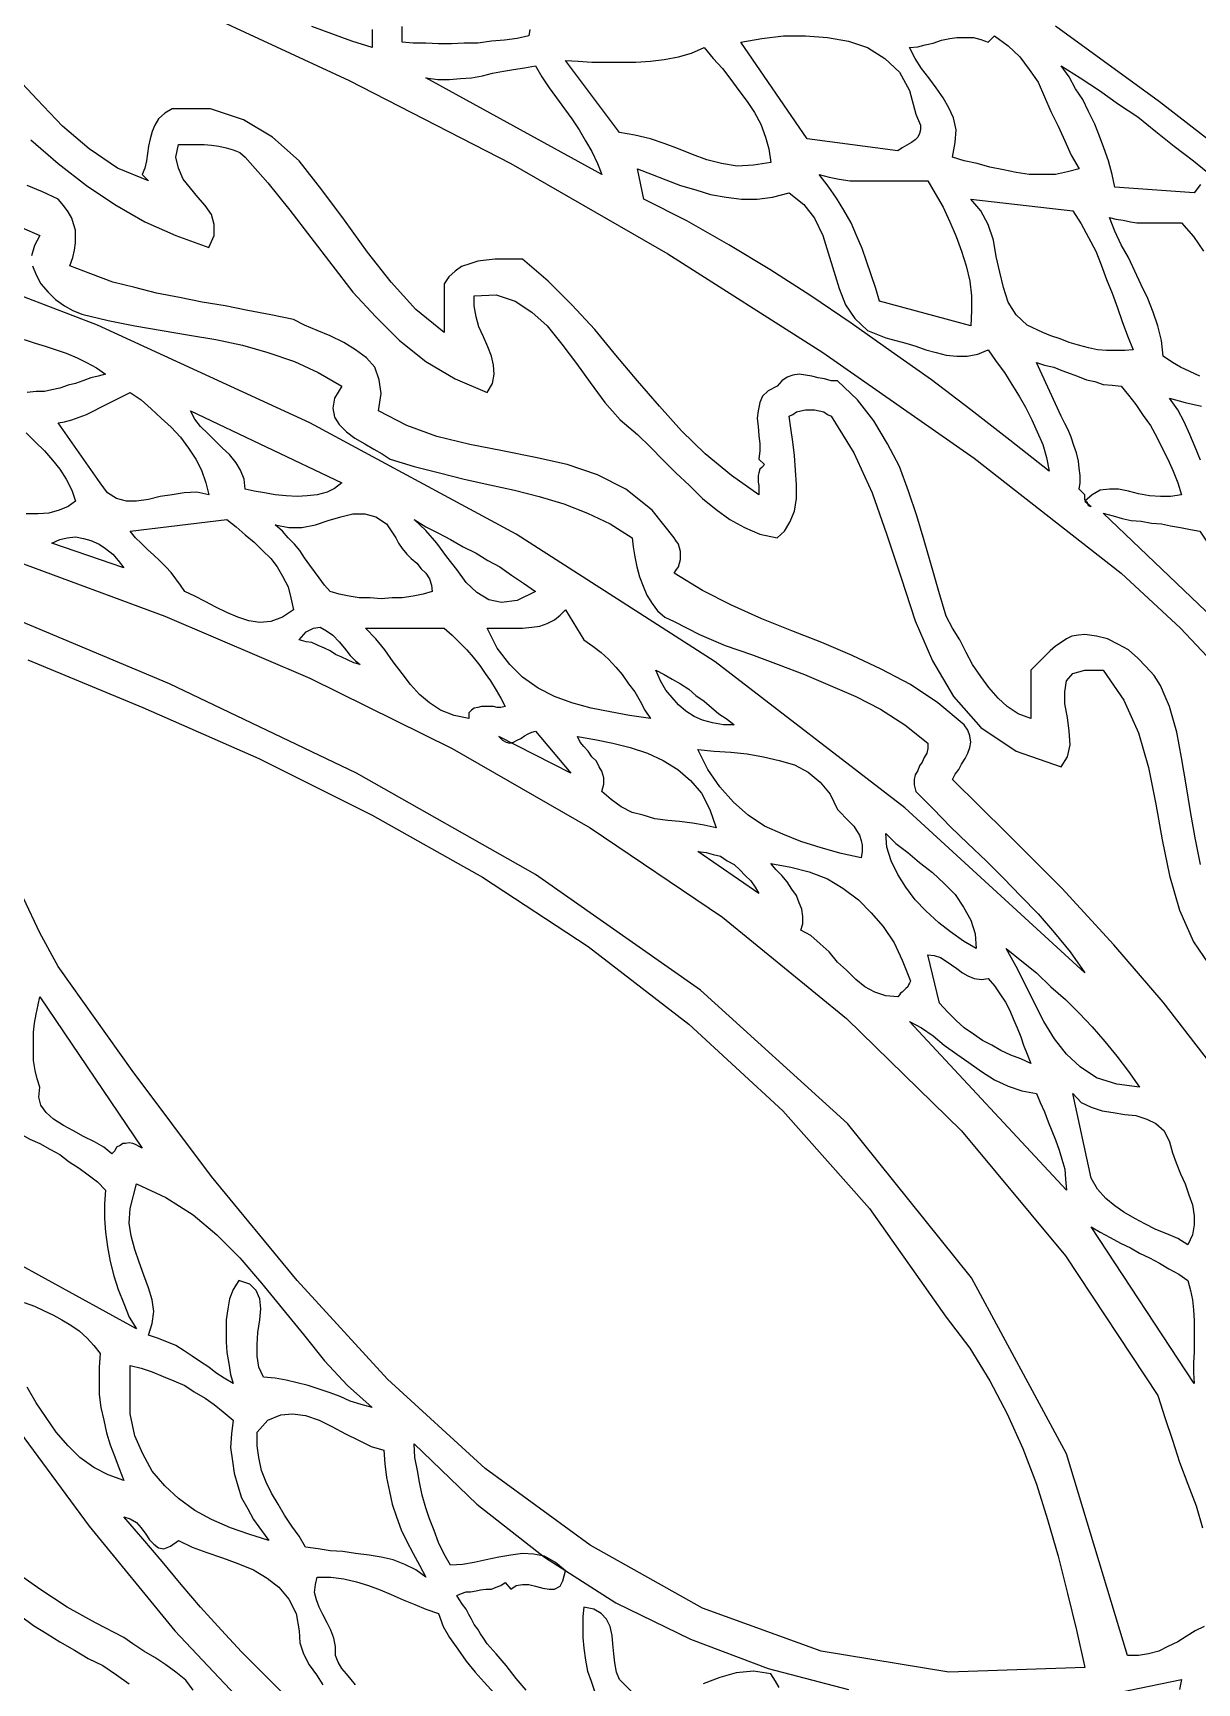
# Model space of a CAD drawing. Extents: x 0.03 to 7.3, y 0.04 to 8.79.
# Drawn here: x 3.621 to 4.897, y 1.029 to 2.837 of the extents above; entities that cross this region are included whole.
import ezdxf

# ---------------------------------------------------------------- set-up
doc = ezdxf.new("R2010")
doc.units = 0
doc.layers.add('1', color=7, linetype='Continuous')

msp = doc.modelspace()

# ---------------------------------------------------------------- linework, layer by layer
msp.add_lwpolyline([(4.742, 2.845), (4.856, 2.762), (4.968, 2.675), (5.077, 2.584), (5.185, 2.49), (5.255, 2.406), (5.319, 2.32), (5.379, 2.232), (5.432, 2.141), (5.478, 2.047), (5.516, 1.951), (5.548, 1.851), (5.57, 1.75), (5.584, 1.644), (5.589, 1.536), (5.596, 1.529), (5.588, 1.447), (5.575, 1.367), (5.557, 1.288), (5.532, 1.212), (5.501, 1.139), (5.463, 1.069), (5.419, 1.002)])
at = {"layer": '1'}
for points in [[(3.789, 2.868), (3.968, 2.785), (4.145, 2.694), (4.317, 2.595), (4.487, 2.487), (4.653, 2.371), (4.814, 2.245)], [(3.993, 2.841), (3.993, 2.821), (3.971, 2.828), (3.949, 2.836), (3.927, 2.844)], [(4.166, 2.841), (4.165, 2.834), (4.152, 2.831), (4.138, 2.829), (4.124, 2.828), (4.109, 2.826), (4.094, 2.826), (4.08, 2.825), (4.066, 2.825), (4.052, 2.826), (4.038, 2.826), (4.026, 2.827), (4.026, 2.844)], [(4.43, 2.695), (4.411, 2.692), (4.393, 2.691), (4.376, 2.694), (4.36, 2.698), (4.344, 2.704), (4.329, 2.71), (4.313, 2.716), (4.298, 2.721), (4.281, 2.725), (4.264, 2.728), (4.205, 2.807), (4.219, 2.806), (4.234, 2.805), (4.25, 2.805), (4.266, 2.805), (4.282, 2.805), (4.298, 2.806), (4.313, 2.808), (4.329, 2.811), (4.343, 2.815), (4.357, 2.821), (4.367, 2.809), (4.377, 2.798), (4.386, 2.786), (4.395, 2.774), (4.404, 2.762), (4.412, 2.75), (4.419, 2.737), (4.424, 2.723), (4.428, 2.71), (4.43, 2.695)], [(4.589, 2.748), (4.592, 2.741), (4.594, 2.736), (4.594, 2.731), (4.593, 2.727), (4.591, 2.723), (4.588, 2.72), (4.584, 2.717), (4.579, 2.714), (4.574, 2.711), (4.569, 2.708), (4.47, 2.721), (4.397, 2.827), (4.42, 2.831), (4.444, 2.834), (4.468, 2.834), (4.492, 2.832), (4.515, 2.828), (4.536, 2.821), (4.555, 2.809), (4.571, 2.794), (4.582, 2.774), (4.589, 2.748)], [(4.668, 2.827), (4.675, 2.834), (4.69, 2.823), (4.703, 2.811), (4.713, 2.797), (4.723, 2.783), (4.73, 2.767), (4.737, 2.751), (4.745, 2.735), (4.752, 2.719), (4.759, 2.703), (4.768, 2.688), (4.755, 2.685), (4.742, 2.682), (4.728, 2.682), (4.713, 2.682), (4.699, 2.684), (4.685, 2.687), (4.67, 2.69), (4.656, 2.694), (4.642, 2.697), (4.629, 2.701), (4.632, 2.717), (4.633, 2.731), (4.63, 2.744), (4.625, 2.755), (4.619, 2.766), (4.611, 2.777), (4.603, 2.788), (4.595, 2.798), (4.588, 2.809), (4.582, 2.821), (4.591, 2.822), (4.599, 2.824), (4.608, 2.826), (4.617, 2.829), (4.626, 2.831), (4.634, 2.832), (4.643, 2.832), (4.652, 2.832), (4.66, 2.83), (4.668, 2.827)], [(4.901, 1.926), (4.895, 1.955), (4.89, 1.984), (4.885, 2.013), (4.88, 2.043), (4.875, 2.071), (4.867, 2.099), (4.862, 2.11), (4.857, 2.122), (4.85, 2.133), (4.841, 2.143), (4.832, 2.152), (4.822, 2.161), (4.811, 2.167), (4.799, 2.173), (4.787, 2.176), (4.774, 2.178), (4.767, 2.177), (4.76, 2.176), (4.754, 2.173), (4.748, 2.169), (4.742, 2.165), (4.736, 2.16), (4.731, 2.155), (4.725, 2.149), (4.72, 2.144), (4.715, 2.139), (4.715, 2.086), (4.701, 2.091), (4.689, 2.099), (4.679, 2.108), (4.669, 2.12), (4.66, 2.132), (4.651, 2.145), (4.644, 2.158), (4.637, 2.172), (4.629, 2.185), (4.622, 2.198), (4.614, 2.225), (4.606, 2.253), (4.598, 2.281), (4.59, 2.308), (4.581, 2.335), (4.571, 2.362), (4.558, 2.387), (4.543, 2.412), (4.525, 2.435), (4.503, 2.456), (4.496, 2.456), (4.489, 2.458), (4.482, 2.459), (4.475, 2.461), (4.468, 2.462), (4.461, 2.463), (4.454, 2.462), (4.448, 2.46), (4.442, 2.456), (4.437, 2.45), (4.427, 2.445), (4.421, 2.439), (4.418, 2.432), (4.416, 2.423), (4.415, 2.415), (4.416, 2.406), (4.417, 2.396), (4.418, 2.387), (4.418, 2.379), (4.417, 2.37), (4.423, 2.364), (4.42, 2.361), (4.418, 2.359), (4.417, 2.355), (4.416, 2.352), (4.416, 2.349), (4.416, 2.345), (4.417, 2.341), (4.417, 2.338), (4.417, 2.334), (4.417, 2.331), (4.387, 2.352), (4.358, 2.376), (4.332, 2.401), (4.308, 2.428), (4.284, 2.456), (4.26, 2.484), (4.237, 2.512), (4.212, 2.539), (4.186, 2.565), (4.158, 2.589), (4.149, 2.589), (4.138, 2.589), (4.128, 2.589), (4.118, 2.588), (4.109, 2.587), (4.1, 2.584), (4.091, 2.581), (4.084, 2.576), (4.077, 2.57), (4.072, 2.562), (4.072, 2.509), (4.041, 2.534), (4.014, 2.564), (3.988, 2.597), (3.963, 2.632), (3.938, 2.665), (3.913, 2.697), (3.884, 2.723), (3.852, 2.742), (3.816, 2.754), (3.774, 2.754), (3.766, 2.749), (3.759, 2.743), (3.755, 2.736), (3.752, 2.729), (3.75, 2.721), (3.748, 2.713), (3.747, 2.705), (3.746, 2.697), (3.744, 2.689), (3.741, 2.682), (3.748, 2.675), (3.714, 2.689), (3.683, 2.71), (3.654, 2.735), (3.626, 2.764), (3.599, 2.793)], [(4.245, 2.682), (4.052, 2.788), (4.065, 2.786), (4.078, 2.786), (4.09, 2.787), (4.102, 2.788), (4.114, 2.79), (4.125, 2.793), (4.137, 2.795), (4.148, 2.797), (4.16, 2.799), (4.172, 2.801), (4.179, 2.789), (4.187, 2.777), (4.195, 2.766), (4.204, 2.754), (4.212, 2.743), (4.22, 2.731), (4.227, 2.719), (4.234, 2.707), (4.24, 2.694), (4.245, 2.682)], [(4.901, 2.671), (4.894, 2.662), (4.807, 2.668), (4.804, 2.682), (4.8, 2.697), (4.795, 2.711), (4.79, 2.724), (4.785, 2.737), (4.778, 2.751), (4.772, 2.764), (4.764, 2.776), (4.757, 2.789), (4.748, 2.801), (4.769, 2.788), (4.79, 2.774), (4.811, 2.759), (4.832, 2.745), (4.852, 2.729), (4.872, 2.713), (4.893, 2.697), (4.913, 2.681)], [(3.619, 2.72), (3.649, 2.694), (3.68, 2.67), (3.711, 2.649), (3.744, 2.63), (3.778, 2.615), (3.814, 2.602), (3.82, 2.615), (3.82, 2.627), (3.817, 2.638), (3.81, 2.648), (3.802, 2.657), (3.794, 2.667), (3.786, 2.677), (3.781, 2.689), (3.778, 2.701), (3.781, 2.715), (3.787, 2.715), (3.793, 2.715), (3.801, 2.715), (3.809, 2.715), (3.817, 2.714), (3.825, 2.713), (3.833, 2.711), (3.841, 2.709), (3.848, 2.706), (3.854, 2.701), (3.879, 2.673), (3.903, 2.643), (3.926, 2.613), (3.949, 2.583), (3.972, 2.553), (3.997, 2.526), (4.023, 2.5), (4.052, 2.477), (4.084, 2.458), (4.119, 2.443), (4.125, 2.453), (4.127, 2.463), (4.126, 2.473), (4.124, 2.483), (4.12, 2.493), (4.115, 2.504), (4.11, 2.515), (4.107, 2.526), (4.105, 2.538), (4.105, 2.549), (4.129, 2.55), (4.15, 2.543), (4.168, 2.531), (4.185, 2.516), (4.201, 2.496), (4.217, 2.475), (4.232, 2.454), (4.248, 2.432), (4.265, 2.413), (4.284, 2.397), (4.298, 2.383), (4.312, 2.369), (4.326, 2.355), (4.341, 2.341), (4.355, 2.327), (4.37, 2.315), (4.385, 2.304), (4.401, 2.295), (4.418, 2.288), (4.437, 2.284), (4.445, 2.291), (4.451, 2.301), (4.456, 2.313), (4.458, 2.327), (4.458, 2.342), (4.457, 2.358), (4.456, 2.374), (4.454, 2.389), (4.452, 2.404), (4.45, 2.417), (4.454, 2.419), (4.458, 2.422), (4.463, 2.423), (4.468, 2.424), (4.473, 2.424), (4.478, 2.424), (4.483, 2.423), (4.488, 2.422), (4.492, 2.419), (4.496, 2.417), (4.521, 2.377), (4.541, 2.333), (4.557, 2.287), (4.573, 2.24), (4.588, 2.193), (4.607, 2.149), (4.63, 2.11), (4.66, 2.076), (4.699, 2.05), (4.748, 2.033), (4.755, 2.044), (4.758, 2.057), (4.757, 2.072), (4.755, 2.087), (4.752, 2.102), (4.752, 2.115), (4.754, 2.127), (4.761, 2.135), (4.774, 2.139), (4.794, 2.139), (4.817, 2.106), (4.833, 2.07), (4.844, 2.032), (4.852, 1.992), (4.859, 1.953), (4.867, 1.914), (4.878, 1.876), (4.893, 1.841), (4.915, 1.809)], [(4.45, 2.662), (4.466, 2.649), (4.478, 2.634), (4.487, 2.615), (4.493, 2.596), (4.499, 2.576), (4.505, 2.557), (4.512, 2.539), (4.522, 2.524), (4.536, 2.511), (4.556, 2.503), (4.567, 2.5), (4.578, 2.497), (4.589, 2.494), (4.6, 2.49), (4.611, 2.487), (4.622, 2.484), (4.634, 2.483), (4.645, 2.483), (4.657, 2.485), (4.668, 2.49), (4.677, 2.477), (4.686, 2.465), (4.694, 2.452), (4.702, 2.439), (4.709, 2.427), (4.716, 2.413), (4.722, 2.4), (4.728, 2.386), (4.732, 2.372), (4.735, 2.357), (4.692, 2.391), (4.649, 2.424), (4.606, 2.457), (4.562, 2.488), (4.518, 2.519), (4.474, 2.549), (4.429, 2.578), (4.384, 2.605), (4.338, 2.631), (4.291, 2.655), (4.284, 2.688), (4.3, 2.682), (4.315, 2.676), (4.331, 2.67), (4.348, 2.665), (4.364, 2.66), (4.381, 2.657), (4.398, 2.655), (4.415, 2.655), (4.432, 2.657), (4.45, 2.662)], [(4.602, 2.675), (4.61, 2.661), (4.619, 2.646), (4.626, 2.63), (4.633, 2.614), (4.639, 2.598), (4.644, 2.582), (4.648, 2.565), (4.65, 2.549), (4.65, 2.533), (4.649, 2.516), (4.549, 2.543), (4.545, 2.557), (4.54, 2.572), (4.535, 2.587), (4.53, 2.601), (4.524, 2.615), (4.518, 2.629), (4.51, 2.643), (4.502, 2.656), (4.493, 2.669), (4.483, 2.682), (4.494, 2.679), (4.505, 2.677), (4.517, 2.675), (4.529, 2.675), (4.541, 2.675), (4.553, 2.675), (4.566, 2.675), (4.578, 2.675), (4.59, 2.675), (4.602, 2.675)], [(4.911, 1.709), (4.86, 1.775), (4.806, 1.838), (4.749, 1.9), (4.689, 1.96), (4.629, 2.019), (4.632, 2.025), (4.636, 2.03), (4.639, 2.036), (4.643, 2.042), (4.646, 2.048), (4.648, 2.054), (4.649, 2.06), (4.648, 2.067), (4.646, 2.073), (4.642, 2.079), (4.613, 2.103), (4.583, 2.123), (4.551, 2.14), (4.519, 2.155), (4.486, 2.169), (4.453, 2.182), (4.42, 2.195), (4.387, 2.21), (4.355, 2.226), (4.324, 2.245), (4.326, 2.248), (4.329, 2.252), (4.33, 2.256), (4.331, 2.26), (4.331, 2.264), (4.331, 2.269), (4.33, 2.273), (4.329, 2.277), (4.326, 2.281), (4.324, 2.284), (4.3, 2.314), (4.271, 2.337), (4.24, 2.353), (4.207, 2.364), (4.172, 2.372), (4.136, 2.379), (4.1, 2.386), (4.064, 2.395), (4.031, 2.407), (4, 2.423), (4.003, 2.442), (4.001, 2.457), (3.996, 2.471), (3.987, 2.481), (3.975, 2.49), (3.962, 2.498), (3.947, 2.505), (3.933, 2.511), (3.919, 2.517), (3.907, 2.523), (3.882, 2.528), (3.857, 2.533), (3.832, 2.538), (3.807, 2.542), (3.782, 2.547), (3.757, 2.552), (3.733, 2.558), (3.709, 2.564), (3.685, 2.573), (3.662, 2.582), (3.665, 2.591), (3.667, 2.599), (3.668, 2.607), (3.668, 2.614), (3.668, 2.621), (3.666, 2.628), (3.664, 2.634), (3.66, 2.641), (3.655, 2.648), (3.649, 2.655), (3.632, 2.663), (3.615, 2.67)], [(4.761, 2.642), (4.77, 2.628), (4.778, 2.613), (4.786, 2.598), (4.792, 2.583), (4.798, 2.567), (4.804, 2.552), (4.81, 2.536), (4.815, 2.521), (4.821, 2.505), (4.827, 2.49), (4.818, 2.489), (4.809, 2.489), (4.798, 2.489), (4.788, 2.49), (4.778, 2.492), (4.767, 2.495), (4.757, 2.498), (4.747, 2.502), (4.737, 2.505), (4.728, 2.509), (4.711, 2.517), (4.699, 2.528), (4.69, 2.542), (4.685, 2.558), (4.681, 2.575), (4.677, 2.592), (4.674, 2.61), (4.668, 2.627), (4.66, 2.642), (4.649, 2.655), (4.761, 2.642)], [(3.609, 2.624), (3.629, 2.615), (3.623, 2.604), (3.62, 2.593)], [(4.9, 2.461), (4.889, 2.466), (4.879, 2.471), (4.87, 2.476), (4.86, 2.483), (4.858, 2.5), (4.854, 2.516), (4.849, 2.531), (4.843, 2.546), (4.836, 2.561), (4.829, 2.576), (4.822, 2.591), (4.814, 2.605), (4.807, 2.62), (4.801, 2.635), (4.808, 2.633), (4.816, 2.632), (4.824, 2.63), (4.831, 2.629), (4.839, 2.629), (4.848, 2.629), (4.855, 2.629), (4.864, 2.629), (4.872, 2.629), (4.88, 2.629)], [(4.88, 2.629), (4.893, 2.614), (4.904, 2.598)], [(3.621, 2.582), (3.625, 2.572), (3.63, 2.562), (3.638, 2.553), (3.646, 2.545), (3.656, 2.538), (3.665, 2.533), (3.675, 2.529), (3.704, 2.522), (3.733, 2.516), (3.763, 2.511), (3.793, 2.506), (3.822, 2.501), (3.851, 2.495), (3.879, 2.487), (3.908, 2.477), (3.934, 2.465), (3.96, 2.45), (3.952, 2.437), (3.95, 2.426), (3.952, 2.416), (3.957, 2.408), (3.965, 2.4), (3.974, 2.393), (3.985, 2.387), (3.995, 2.381), (4.004, 2.376), (4.013, 2.37), (4.039, 2.362), (4.067, 2.355), (4.094, 2.348), (4.122, 2.342), (4.149, 2.336), (4.176, 2.329), (4.203, 2.321), (4.229, 2.311), (4.254, 2.299), (4.278, 2.284), (4.279, 2.274), (4.281, 2.263), (4.283, 2.252), (4.286, 2.241), (4.29, 2.231), (4.294, 2.221), (4.3, 2.212), (4.306, 2.204), (4.314, 2.197), (4.324, 2.192), (4.352, 2.178), (4.38, 2.166), (4.409, 2.156), (4.438, 2.145), (4.467, 2.134), (4.495, 2.122), (4.523, 2.11), (4.55, 2.096), (4.577, 2.079), (4.602, 2.059), (4.602, 2.053), (4.601, 2.048), (4.598, 2.043), (4.596, 2.038), (4.593, 2.034), (4.591, 2.029), (4.588, 2.024), (4.587, 2.019), (4.587, 2.013), (4.589, 2.006), (4.608, 1.987), (4.627, 1.967), (4.646, 1.949), (4.666, 1.93), (4.685, 1.911), (4.704, 1.891), (4.723, 1.872), (4.741, 1.851), (4.758, 1.83), (4.774, 1.807), (4.577, 1.988), (4.369, 2.148), (4.151, 2.288), (3.925, 2.41), (3.692, 2.517), (3.452, 2.609)], [(3.612, 2.501), (3.624, 2.497), (3.635, 2.494), (3.647, 2.49), (3.658, 2.486), (3.67, 2.481), (3.68, 2.476), (3.691, 2.47), (3.701, 2.463)], [(3.701, 2.463), (3.693, 2.461), (3.685, 2.459), (3.676, 2.456), (3.668, 2.453), (3.66, 2.451), (3.651, 2.448), (3.642, 2.446), (3.634, 2.444), (3.625, 2.444), (3.615, 2.443)], [(4.814, 2.45), (4.822, 2.44), (4.83, 2.43), (4.838, 2.418), (4.846, 2.407), (4.853, 2.394), (4.859, 2.382), (4.865, 2.37), (4.871, 2.357), (4.876, 2.344), (4.88, 2.331), (4.868, 2.329), (4.857, 2.329), (4.845, 2.33), (4.833, 2.332), (4.822, 2.335), (4.811, 2.337), (4.801, 2.337), (4.791, 2.336), (4.782, 2.331), (4.774, 2.324), (4.779, 2.32), (4.781, 2.318), (4.78, 2.318), (4.778, 2.319), (4.777, 2.322), (4.775, 2.324), (4.774, 2.326), (4.774, 2.329), (4.774, 2.331), (4.768, 2.337), (4.769, 2.344), (4.769, 2.352), (4.768, 2.36), (4.767, 2.368), (4.765, 2.377), (4.762, 2.385), (4.759, 2.394), (4.756, 2.402), (4.752, 2.409), (4.748, 2.417), (4.721, 2.476), (4.73, 2.473), (4.74, 2.471), (4.749, 2.467), (4.758, 2.464), (4.766, 2.461), (4.776, 2.457), (4.785, 2.455), (4.794, 2.452), (4.804, 2.451), (4.814, 2.45)], [(3.814, 2.331), (3.801, 2.334), (3.787, 2.333), (3.774, 2.331), (3.761, 2.329), (3.748, 2.326), (3.735, 2.324), (3.724, 2.324), (3.713, 2.327), (3.703, 2.333), (3.695, 2.344), (3.649, 2.41), (3.656, 2.411), (3.664, 2.413), (3.672, 2.416), (3.68, 2.419), (3.688, 2.423), (3.696, 2.427), (3.704, 2.431), (3.712, 2.435), (3.72, 2.439), (3.728, 2.443), (3.74, 2.435), (3.751, 2.425), (3.762, 2.415), (3.773, 2.405), (3.783, 2.394), (3.792, 2.382), (3.8, 2.37), (3.806, 2.358), (3.811, 2.344), (3.814, 2.331)], [(3.96, 2.344), (3.952, 2.338), (3.944, 2.334), (3.933, 2.331), (3.922, 2.33), (3.911, 2.329), (3.899, 2.33), (3.887, 2.331), (3.875, 2.333), (3.864, 2.335), (3.854, 2.337), (3.853, 2.348), (3.849, 2.358), (3.844, 2.366), (3.837, 2.375), (3.829, 2.382), (3.821, 2.39), (3.813, 2.398), (3.805, 2.406), (3.799, 2.414), (3.794, 2.423), (3.96, 2.344)], [(4.901, 2.369), (4.895, 2.383), (4.889, 2.397), (4.883, 2.411), (4.876, 2.424), (4.867, 2.437), (4.884, 2.432), (4.902, 2.428)], [(3.614, 2.399), (3.624, 2.389), (3.634, 2.379), (3.643, 2.369), (3.651, 2.359), (3.658, 2.348), (3.664, 2.336), (3.668, 2.324)], [(3.668, 2.324), (3.66, 2.318), (3.65, 2.314), (3.639, 2.311), (3.627, 2.31), (3.614, 2.31)], [(3.907, 2.205), (3.895, 2.197), (3.882, 2.192), (3.87, 2.191), (3.858, 2.193), (3.846, 2.197), (3.834, 2.202), (3.822, 2.208), (3.81, 2.214), (3.799, 2.22), (3.788, 2.225), (3.783, 2.232), (3.778, 2.239), (3.773, 2.246), (3.767, 2.252), (3.76, 2.259), (3.754, 2.265), (3.747, 2.271), (3.74, 2.278), (3.734, 2.284), (3.728, 2.291), (3.834, 2.304), (3.844, 2.296), (3.854, 2.287), (3.864, 2.279), (3.873, 2.27), (3.882, 2.261), (3.889, 2.252), (3.895, 2.242), (3.901, 2.23), (3.904, 2.218), (3.907, 2.205)], [(4.059, 2.225), (4.049, 2.222), (4.038, 2.22), (4.026, 2.218), (4.015, 2.218), (4.003, 2.217), (3.991, 2.218), (3.979, 2.218), (3.968, 2.22), (3.957, 2.222), (3.947, 2.225), (3.941, 2.232), (3.935, 2.24), (3.93, 2.247), (3.925, 2.254), (3.919, 2.262), (3.914, 2.27), (3.908, 2.277), (3.901, 2.284), (3.895, 2.291), (3.887, 2.298), (3.902, 2.295), (3.916, 2.295), (3.931, 2.298), (3.945, 2.303), (3.959, 2.307), (3.972, 2.31), (3.985, 2.31), (3.997, 2.307), (4.009, 2.299), (4.019, 2.284), (4.022, 2.278), (4.026, 2.272), (4.031, 2.266), (4.036, 2.261), (4.042, 2.256), (4.047, 2.25), (4.052, 2.245), (4.056, 2.239), (4.058, 2.232), (4.059, 2.225)], [(4.172, 2.225), (4.152, 2.215), (4.135, 2.213), (4.121, 2.216), (4.108, 2.224), (4.096, 2.235), (4.086, 2.249), (4.075, 2.263), (4.064, 2.278), (4.052, 2.292), (4.039, 2.304), (4.052, 2.296), (4.066, 2.289), (4.079, 2.282), (4.093, 2.274), (4.107, 2.267), (4.12, 2.259), (4.133, 2.252), (4.146, 2.243), (4.159, 2.234), (4.172, 2.225)], [(4.9, 2.291), (4.908, 2.279), (4.916, 2.268), (4.924, 2.256), (4.932, 2.244), (4.938, 2.231), (4.944, 2.218), (4.948, 2.205), (4.95, 2.192), (4.949, 2.179), (4.947, 2.165), (4.794, 2.311), (4.805, 2.308), (4.815, 2.305), (4.825, 2.303), (4.836, 2.302), (4.847, 2.3), (4.858, 2.299), (4.868, 2.297), (4.879, 2.295), (4.89, 2.293), (4.9, 2.291)], [(3.721, 2.251), (3.642, 2.278), (3.651, 2.282), (3.659, 2.284), (3.668, 2.285), (3.677, 2.283), (3.685, 2.281), (3.694, 2.277), (3.701, 2.272), (3.709, 2.266), (3.715, 2.259), (3.721, 2.251)], [(3.604, 2.258), (3.766, 2.198), (3.925, 2.13), (4.081, 2.053), (4.232, 1.966), (4.377, 1.868), (4.513, 1.757), (4.639, 1.634), (4.753, 1.497), (4.854, 1.344), (4.862, 1.319), (4.87, 1.295), (4.878, 1.271), (4.887, 1.247), (4.896, 1.223), (4.903, 1.199)], [(4.814, 2.245), (4.879, 2.185), (4.937, 2.123)], [(4.905, 1.091), (4.895, 1.086), (4.885, 1.08), (4.876, 1.074), (4.865, 1.069), (4.855, 1.064), (4.844, 1.061), (4.833, 1.059), (4.821, 1.059), (4.754, 1.28), (4.65, 1.473), (4.514, 1.642), (4.353, 1.788), (4.172, 1.915), (3.976, 2.026), (3.771, 2.124), (3.563, 2.211)], [(4.225, 2.172), (4.235, 2.165), (4.244, 2.158), (4.252, 2.151), (4.26, 2.142), (4.267, 2.134), (4.274, 2.124), (4.281, 2.115), (4.287, 2.105), (4.292, 2.095), (4.298, 2.086), (4.275, 2.089), (4.254, 2.093), (4.233, 2.097), (4.212, 2.103), (4.193, 2.11), (4.175, 2.119), (4.158, 2.131), (4.144, 2.145), (4.13, 2.163), (4.119, 2.185), (4.128, 2.185), (4.138, 2.185), (4.148, 2.185), (4.158, 2.185), (4.168, 2.186), (4.177, 2.187), (4.185, 2.19), (4.193, 2.194), (4.199, 2.199), (4.205, 2.205), (4.225, 2.172)], [(3.98, 2.145), (3.973, 2.147), (3.966, 2.15), (3.96, 2.153), (3.953, 2.156), (3.947, 2.16), (3.941, 2.163), (3.934, 2.166), (3.927, 2.169), (3.921, 2.17), (3.913, 2.172), (3.921, 2.181), (3.929, 2.185), (3.936, 2.186), (3.943, 2.182), (3.95, 2.177), (3.957, 2.17), (3.963, 2.163), (3.969, 2.155), (3.975, 2.149), (3.98, 2.145)], [(4.072, 2.185), (4.081, 2.177), (4.089, 2.169), (4.097, 2.161), (4.104, 2.153), (4.111, 2.144), (4.117, 2.135), (4.123, 2.127), (4.129, 2.117), (4.134, 2.108), (4.139, 2.099), (4.134, 2.098), (4.13, 2.098), (4.126, 2.099), (4.122, 2.099), (4.117, 2.099), (4.113, 2.099), (4.109, 2.098), (4.105, 2.097), (4.102, 2.095), (4.099, 2.092), (4.099, 2.086), (4.083, 2.089), (4.068, 2.095), (4.056, 2.103), (4.045, 2.112), (4.035, 2.123), (4.026, 2.135), (4.016, 2.148), (4.007, 2.161), (3.997, 2.173), (3.986, 2.185), (4.072, 2.185)], [(3.616, 2.15), (3.742, 2.098), (3.869, 2.042), (3.993, 1.98), (4.114, 1.912), (4.23, 1.836), (4.34, 1.751), (4.443, 1.656), (4.538, 1.549), (4.622, 1.43)], [(4.39, 2.079), (4.378, 2.079), (4.366, 2.081), (4.355, 2.084), (4.346, 2.088), (4.337, 2.094), (4.329, 2.101), (4.322, 2.109), (4.315, 2.117), (4.309, 2.127), (4.304, 2.139), (4.313, 2.134), (4.322, 2.129), (4.331, 2.124), (4.34, 2.118), (4.348, 2.111), (4.357, 2.105), (4.365, 2.098), (4.373, 2.091), (4.382, 2.085), (4.39, 2.079)], [(4.132, 2.066), (4.136, 2.062), (4.14, 2.06), (4.144, 2.059), (4.148, 2.06), (4.152, 2.062), (4.156, 2.064), (4.16, 2.067), (4.164, 2.069), (4.168, 2.071), (4.172, 2.072), (4.211, 2.026), (4.132, 2.066)], [(4.37, 1.966), (4.357, 1.969), (4.344, 1.971), (4.33, 1.973), (4.317, 1.974), (4.303, 1.976), (4.29, 1.98), (4.278, 1.983), (4.266, 1.989), (4.255, 1.997), (4.245, 2.006), (4.247, 2.014), (4.247, 2.021), (4.245, 2.028), (4.242, 2.033), (4.239, 2.039), (4.234, 2.044), (4.23, 2.05), (4.225, 2.055), (4.221, 2.06), (4.218, 2.066), (4.237, 2.063), (4.257, 2.059), (4.276, 2.054), (4.295, 2.048), (4.312, 2.04), (4.328, 2.03), (4.342, 2.018), (4.354, 2.004), (4.363, 1.986), (4.37, 1.966)], [(4.503, 1.986), (4.507, 1.982), (4.512, 1.977), (4.516, 1.973), (4.521, 1.968), (4.524, 1.963), (4.527, 1.958), (4.529, 1.952), (4.53, 1.947), (4.53, 1.94), (4.529, 1.933), (4.507, 1.938), (4.485, 1.944), (4.463, 1.951), (4.443, 1.959), (4.423, 1.968), (4.405, 1.98), (4.389, 1.994), (4.374, 2.011), (4.361, 2.03), (4.35, 2.052), (4.368, 2.05), (4.386, 2.049), (4.404, 2.047), (4.422, 2.044), (4.439, 2.04), (4.456, 2.035), (4.471, 2.027), (4.484, 2.016), (4.495, 2.003), (4.503, 1.986)], [(4.655, 1.834), (4.641, 1.842), (4.627, 1.852), (4.614, 1.862), (4.6, 1.875), (4.588, 1.887), (4.578, 1.901), (4.569, 1.915), (4.562, 1.93), (4.557, 1.945), (4.556, 1.96), (4.567, 1.949), (4.58, 1.939), (4.593, 1.928), (4.607, 1.917), (4.62, 1.905), (4.632, 1.893), (4.641, 1.879), (4.649, 1.865), (4.654, 1.85), (4.655, 1.834)], [(4.417, 1.894), (4.35, 1.94), (4.359, 1.939), (4.367, 1.937), (4.375, 1.935), (4.382, 1.93), (4.39, 1.926), (4.396, 1.92), (4.402, 1.914), (4.408, 1.908), (4.413, 1.901), (4.417, 1.894)], [(4.582, 1.801), (4.583, 1.798), (4.582, 1.796), (4.581, 1.794), (4.58, 1.792), (4.578, 1.79), (4.576, 1.788), (4.574, 1.786), (4.572, 1.785), (4.571, 1.783), (4.569, 1.781), (4.556, 1.782), (4.544, 1.786), (4.533, 1.792), (4.523, 1.8), (4.513, 1.81), (4.503, 1.819), (4.494, 1.83), (4.484, 1.839), (4.474, 1.848), (4.463, 1.854), (4.465, 1.861), (4.465, 1.869), (4.464, 1.877), (4.461, 1.884), (4.458, 1.892), (4.453, 1.899), (4.448, 1.907), (4.442, 1.914), (4.436, 1.92), (4.43, 1.927), (4.452, 1.923), (4.472, 1.918), (4.492, 1.91), (4.509, 1.9), (4.526, 1.887), (4.54, 1.873), (4.553, 1.858), (4.565, 1.84), (4.574, 1.821), (4.582, 1.801)], [(4.622, 1.43), (4.648, 1.396), (4.67, 1.36), (4.689, 1.324), (4.706, 1.286), (4.721, 1.247), (4.733, 1.208), (4.745, 1.168), (4.755, 1.127), (4.765, 1.087), (4.774, 1.046), (4.625, 1.041), (4.485, 1.064), (4.355, 1.111), (4.232, 1.18), (4.117, 1.264), (4.01, 1.362), (3.911, 1.47), (3.817, 1.584), (3.73, 1.7), (3.649, 1.814), (3.629, 1.851), (3.611, 1.889)], [(4.668, 1.801), (4.675, 1.793), (4.681, 1.784), (4.687, 1.775), (4.692, 1.766), (4.696, 1.756), (4.7, 1.747), (4.704, 1.737), (4.707, 1.728), (4.711, 1.718), (4.715, 1.708), (4.704, 1.713), (4.693, 1.717), (4.682, 1.722), (4.672, 1.728), (4.662, 1.733), (4.652, 1.74), (4.642, 1.747), (4.633, 1.755), (4.624, 1.764), (4.615, 1.774), (4.602, 1.827), (4.609, 1.826), (4.616, 1.824), (4.622, 1.82), (4.628, 1.816), (4.634, 1.812), (4.64, 1.807), (4.646, 1.804), (4.653, 1.801), (4.661, 1.8), (4.668, 1.801)], [(4.834, 1.682), (4.809, 1.685), (4.787, 1.692), (4.769, 1.704), (4.754, 1.718), (4.741, 1.735), (4.729, 1.754), (4.719, 1.774), (4.709, 1.794), (4.699, 1.814), (4.688, 1.834), (4.705, 1.82), (4.721, 1.807), (4.737, 1.792), (4.753, 1.778), (4.768, 1.763), (4.782, 1.748), (4.796, 1.732), (4.809, 1.716), (4.822, 1.699), (4.834, 1.682)], [(3.741, 1.615), (3.738, 1.617), (3.734, 1.619), (3.731, 1.62), (3.727, 1.621), (3.723, 1.62), (3.72, 1.62), (3.717, 1.618), (3.713, 1.616), (3.711, 1.612), (3.708, 1.609), (3.699, 1.616), (3.689, 1.622), (3.677, 1.628), (3.666, 1.634), (3.655, 1.64), (3.644, 1.647), (3.636, 1.654), (3.63, 1.662), (3.628, 1.671), (3.629, 1.682), (3.626, 1.691), (3.624, 1.7), (3.622, 1.711), (3.622, 1.721), (3.622, 1.731), (3.622, 1.742), (3.623, 1.752), (3.625, 1.762), (3.627, 1.772), (3.629, 1.781), (3.741, 1.615)], [(4.721, 1.675), (4.725, 1.665), (4.73, 1.655), (4.734, 1.644), (4.738, 1.634), (4.742, 1.624), (4.746, 1.613), (4.749, 1.603), (4.752, 1.592), (4.753, 1.581), (4.754, 1.569), (4.582, 1.754), (4.595, 1.747), (4.608, 1.738), (4.62, 1.728), (4.634, 1.718), (4.647, 1.709), (4.661, 1.699), (4.675, 1.69), (4.69, 1.683), (4.705, 1.678), (4.721, 1.675)], [(4.867, 1.622), (4.87, 1.61), (4.874, 1.599), (4.879, 1.587), (4.884, 1.576), (4.888, 1.564), (4.892, 1.553), (4.894, 1.541), (4.894, 1.531), (4.892, 1.52), (4.887, 1.509), (4.876, 1.516), (4.864, 1.521), (4.852, 1.526), (4.84, 1.532), (4.829, 1.538), (4.817, 1.545), (4.807, 1.552), (4.797, 1.56), (4.788, 1.57), (4.781, 1.582), (4.761, 1.675), (4.77, 1.665), (4.781, 1.66), (4.793, 1.656), (4.805, 1.654), (4.818, 1.652), (4.83, 1.651), (4.842, 1.647), (4.852, 1.642), (4.861, 1.634), (4.867, 1.622)], [(3.701, 1.569), (3.7, 1.554), (3.7, 1.538), (3.701, 1.523), (3.703, 1.507), (3.706, 1.491), (3.71, 1.475), (3.715, 1.46), (3.721, 1.445), (3.727, 1.43), (3.735, 1.417), (3.602, 1.49), (3.596, 1.635), (3.607, 1.631), (3.618, 1.625), (3.629, 1.62), (3.64, 1.614), (3.651, 1.608), (3.661, 1.6), (3.672, 1.593), (3.682, 1.586), (3.692, 1.578), (3.701, 1.569)], [(3.993, 1.331), (3.981, 1.334), (3.969, 1.338), (3.958, 1.343), (3.947, 1.347), (3.935, 1.351), (3.923, 1.355), (3.911, 1.358), (3.899, 1.361), (3.887, 1.363), (3.874, 1.364), (3.869, 1.375), (3.867, 1.387), (3.867, 1.4), (3.868, 1.413), (3.87, 1.427), (3.871, 1.439), (3.87, 1.45), (3.866, 1.459), (3.859, 1.466), (3.847, 1.47), (3.841, 1.46), (3.837, 1.45), (3.835, 1.439), (3.833, 1.427), (3.833, 1.415), (3.833, 1.403), (3.834, 1.391), (3.836, 1.379), (3.838, 1.367), (3.841, 1.357), (3.831, 1.363), (3.822, 1.369), (3.814, 1.375), (3.805, 1.381), (3.796, 1.387), (3.787, 1.393), (3.778, 1.399), (3.768, 1.403), (3.758, 1.407), (3.748, 1.41), (3.752, 1.423), (3.754, 1.436), (3.752, 1.449), (3.748, 1.462), (3.743, 1.476), (3.738, 1.49), (3.733, 1.504), (3.729, 1.519), (3.727, 1.533), (3.728, 1.549), (3.735, 1.576), (3.767, 1.561), (3.797, 1.542), (3.823, 1.52), (3.848, 1.495), (3.872, 1.467), (3.895, 1.439), (3.918, 1.411), (3.941, 1.382), (3.966, 1.355), (3.993, 1.331)], [(4.887, 1.47), (4.89, 1.459), (4.892, 1.449), (4.893, 1.438), (4.894, 1.426), (4.894, 1.415), (4.894, 1.403), (4.894, 1.392), (4.893, 1.38), (4.893, 1.369), (4.894, 1.357), (4.781, 1.529), (4.791, 1.523), (4.802, 1.517), (4.813, 1.511), (4.824, 1.506), (4.834, 1.5), (4.845, 1.495), (4.856, 1.489), (4.866, 1.483), (4.877, 1.477), (4.887, 1.47)], [(3.612, 1.446), (3.623, 1.442), (3.633, 1.437), (3.644, 1.432), (3.653, 1.427), (3.663, 1.421), (3.672, 1.415), (3.681, 1.407), (3.688, 1.399), (3.695, 1.39)], [(3.695, 1.39), (3.694, 1.375), (3.694, 1.36), (3.694, 1.345), (3.696, 1.331), (3.699, 1.317), (3.702, 1.303), (3.706, 1.29), (3.711, 1.277), (3.716, 1.264), (3.721, 1.251), (3.704, 1.257), (3.688, 1.265), (3.673, 1.276), (3.66, 1.289), (3.647, 1.304), (3.636, 1.32), (3.625, 1.336), (3.615, 1.353)], [(3.841, 1.317), (3.839, 1.302), (3.838, 1.287), (3.84, 1.272), (3.842, 1.259), (3.846, 1.245), (3.85, 1.232), (3.857, 1.22), (3.863, 1.208), (3.872, 1.196), (3.88, 1.185), (3.858, 1.192), (3.838, 1.199), (3.817, 1.208), (3.799, 1.218), (3.781, 1.231), (3.766, 1.245), (3.752, 1.261), (3.742, 1.28), (3.733, 1.3), (3.728, 1.324), (3.728, 1.377), (3.74, 1.374), (3.752, 1.37), (3.764, 1.365), (3.776, 1.36), (3.788, 1.355), (3.798, 1.348), (3.81, 1.341), (3.82, 1.334), (3.83, 1.326), (3.841, 1.317)], [(4.006, 1.284), (4.007, 1.269), (4.009, 1.254), (4.012, 1.239), (4.015, 1.225), (4.02, 1.211), (4.025, 1.197), (4.031, 1.184), (4.038, 1.171), (4.045, 1.158), (4.052, 1.145), (4.041, 1.153), (4.029, 1.159), (4.016, 1.164), (4.003, 1.167), (3.99, 1.169), (3.975, 1.171), (3.961, 1.173), (3.947, 1.174), (3.934, 1.176), (3.92, 1.178), (3.913, 1.19), (3.905, 1.201), (3.897, 1.213), (3.89, 1.225), (3.883, 1.237), (3.877, 1.249), (3.872, 1.262), (3.869, 1.276), (3.867, 1.289), (3.867, 1.304), (3.879, 1.317), (3.893, 1.323), (3.906, 1.324), (3.92, 1.322), (3.935, 1.317), (3.949, 1.31), (3.964, 1.302), (3.978, 1.295), (3.992, 1.288), (4.006, 1.284)], [(3.596, 1.319), (3.683, 1.201), (3.777, 1.086), (3.88, 0.977)], [(4.162, 1.021), (4.151, 1.034), (4.14, 1.048), (4.129, 1.061), (4.119, 1.072), (4.115, 1.078), (4.112, 1.083), (4.109, 1.088), (4.105, 1.093), (4.102, 1.099), (4.099, 1.104), (4.096, 1.11), (4.092, 1.115), (4.089, 1.12), (4.086, 1.125), (4.091, 1.127), (4.096, 1.129), (4.101, 1.129), (4.107, 1.13), (4.112, 1.131), (4.118, 1.132), (4.124, 1.132), (4.129, 1.134), (4.134, 1.136), (4.139, 1.139), (4.145, 1.132), (4.151, 1.136), (4.158, 1.137), (4.165, 1.137), (4.172, 1.135), (4.18, 1.133), (4.187, 1.132), (4.193, 1.132), (4.199, 1.135), (4.202, 1.141), (4.205, 1.152), (4.194, 1.161), (4.182, 1.168), (4.17, 1.17), (4.158, 1.171), (4.145, 1.169), (4.132, 1.167), (4.118, 1.164), (4.105, 1.161), (4.092, 1.159), (4.079, 1.158), (4.072, 1.17), (4.066, 1.183), (4.061, 1.196), (4.056, 1.209), (4.052, 1.221), (4.048, 1.235), (4.045, 1.249), (4.043, 1.262), (4.04, 1.276), (4.039, 1.291), (4.108, 1.225), (4.182, 1.167), (4.26, 1.117), (4.342, 1.077), (4.427, 1.045), (4.515, 1.022)], [(3.897, 1.016), (3.873, 1.04), (3.85, 1.063), (3.828, 1.087), (3.805, 1.112), (3.784, 1.137), (3.763, 1.162), (3.742, 1.187), (3.721, 1.211), (3.728, 1.209), (3.735, 1.205), (3.74, 1.199), (3.745, 1.192), (3.749, 1.186), (3.754, 1.181), (3.759, 1.177), (3.765, 1.176), (3.772, 1.179), (3.781, 1.185)], [(3.781, 1.185), (3.796, 1.178), (3.812, 1.172), (3.829, 1.166), (3.846, 1.16), (3.863, 1.153), (3.878, 1.144), (3.891, 1.134), (3.902, 1.121), (3.91, 1.105), (3.913, 1.086), (3.914, 1.073), (3.918, 1.061), (3.924, 1.049), (3.932, 1.038), (3.939, 1.027)], [(3.797, 1.021), (3.789, 1.032), (3.778, 1.041), (3.767, 1.049), (3.755, 1.057), (3.743, 1.064), (3.731, 1.072), (3.721, 1.079), (3.69, 1.095), (3.659, 1.112), (3.629, 1.132), (3.599, 1.153)], [(3.975, 1.027), (3.97, 1.033), (3.965, 1.039), (3.96, 1.045), (3.956, 1.052), (3.953, 1.059), (3.953, 1.069), (3.951, 1.078), (3.948, 1.087), (3.944, 1.095), (3.939, 1.104), (3.935, 1.112), (3.932, 1.12), (3.93, 1.128), (3.931, 1.137), (3.933, 1.145), (3.948, 1.145), (3.962, 1.143), (3.976, 1.14), (3.989, 1.136), (4.002, 1.131), (4.014, 1.126), (4.027, 1.12), (4.04, 1.115), (4.052, 1.11), (4.066, 1.105)], [(3.595, 1.112), (3.622, 1.092), (3.637, 1.083), (3.651, 1.074), (3.667, 1.065), (3.682, 1.056), (3.698, 1.048), (3.713, 1.038), (3.727, 1.028)], [(4.066, 1.105), (4.071, 1.091), (4.078, 1.079), (4.087, 1.066), (4.096, 1.053), (4.106, 1.041), (4.116, 1.03), (4.127, 1.018)], [(4.277, 1.02), (4.264, 1.033), (4.261, 1.041), (4.259, 1.051), (4.258, 1.061), (4.257, 1.072), (4.256, 1.081), (4.254, 1.091), (4.25, 1.099), (4.244, 1.105), (4.236, 1.11), (4.225, 1.112), (4.224, 1.102), (4.224, 1.09), (4.224, 1.079), (4.225, 1.067), (4.227, 1.054), (4.229, 1.042), (4.233, 1.031), (4.237, 1.019)], [(4.439, 1.024), (4.435, 1.031), (4.43, 1.039), (4.411, 1.042), (4.392, 1.04), (4.374, 1.035), (4.356, 1.028)], [(4.788, 1.014), (4.88, 1.033)], [(4.88, 1.033), (4.878, 1.022)]]:
    msp.add_lwpolyline(points, dxfattribs=at)

doc.saveas('drawing.dxf')
